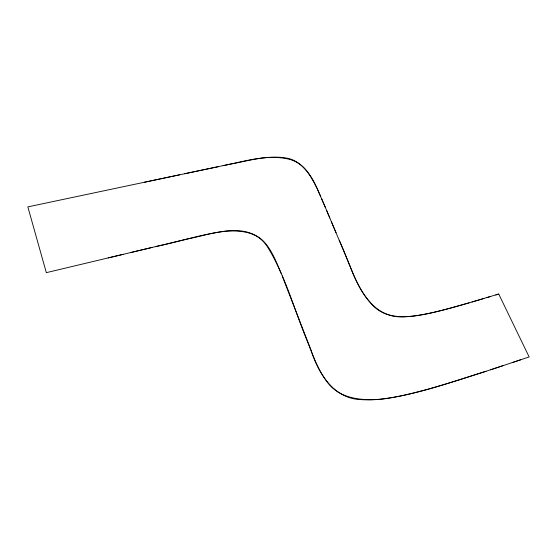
<?xml version="1.0" encoding="UTF-8"?>
<svg xmlns="http://www.w3.org/2000/svg" width="557" height="557" viewBox="0 0 557 557"><rect width="100%" height="100%" fill="white"/><g stroke="black" fill="none" stroke-linecap="round" stroke-linejoin="round"><path stroke-width="0.84" d="M512.21 362.607L520.725 359.773M503.605 365.469L490.529 369.792M486.115 371.247C451.295 381.949 416.685 394.941 380.334 399.244C362.064 400.734 340.619 398.861 328.324 383.46C318.534 371.261 313.25 356.285 307.617 341.887C294.054 309.518 285.24 274.566 266.197 244.857C247.238 220.036 212.746 234.058 187.765 238.939L46.328 272.658L27.85 206.884L229.728 164.218C249.104 160.848 269.101 154.254 288.853 158.536C303.022 162.4 311.022 176.109 317.024 188.454M486.895 297.591L489.861 296.707M282.19 275.98L311.057 350.221C318.353 373.385 333.852 398.868 361.054 399.62C383.181 401.11 404.932 395.185 426.147 389.691C460.862 380.013 494.95 368.281 529.15 356.96L498.738 294.054C471.695 301.852 444.876 310.973 417.04 315.554C402.822 317.817 386.586 317.574 375.126 307.631C356.034 289.821 349.907 263.162 339.213 240.206M495.786 294.938L498.738 294.054M483.922 298.475L471.995 302.005M469.001 302.883C447.661 308.627 426.286 315.861 404.062 316.808C374.276 318.736 359.161 290.503 350.29 266.573L321.779 198.974M151.964 247.461L130.345 252.634M108.232 257.905L123.034 254.375M155.535 246.605C179.117 241.822 202.121 233.919 226.072 231.204C238.493 230.417 252.342 231.42 262.138 239.976C271.649 248.916 276.07 261.574 281.083 273.299M223.085 165.68C244.467 161.391 266.476 154.115 288.394 159.065C310.611 164.329 316.822 189.227 325.316 207.274M144.416 182.25L179.688 174.773M184.639 173.728L218.428 166.675M317.413 189.262L320.693 196.53M331.373 221.686L336.059 232.742M329.841 218.045L326.82 210.845"/></g></svg>
